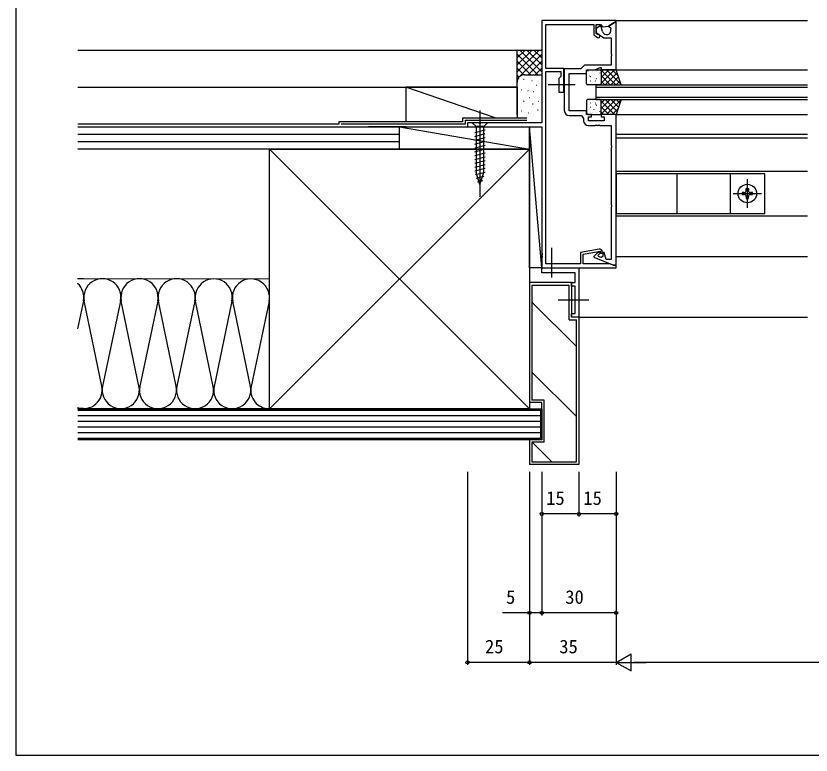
# Model space of a CAD drawing. Units: millimetres, scale not verified. Extents: x -437 to 438, y -681 to 679.
# Drawn here: x -436.8 to -115.6, y -681 to -382.2 of the extents above; entities that cross this region are included whole.
import ezdxf
from ezdxf.enums import TextEntityAlignment as Align

# ---------------------------------------------------------------- set-up
doc = ezdxf.new("R2010")
doc.units = ezdxf.units.MM
doc.header["$LTSCALE"] = 4
for name, color, linetype in [('0-2_YKK_11', 7, 'Continuous'), ('0-3_YKK_12', 2, 'Continuous'), ('0-4_YKK_13', 4, 'Continuous'), ('0-5_YKK_D', 6, 'Continuous'), ('0-6_YKK_ZWAK', 7, 'Continuous'), ('0-7_YSS_K', 3, 'Continuous'), ('0-8_YSS_KE', 3, 'Continuous')]:
    doc.layers.add(name, color=color, linetype=linetype)
doc.styles.add('ＭＳ ゴシック', font='')
doc.styles.get('ＭＳ ゴシック').set_extended_font_data('MS Gothic')

msp = doc.modelspace()

# ---------------------------------------------------------------- linework, layer by layer
at = {"layer": '0-2_YKK_11'}
for points in [[(-201.649, -389.714), (-201.883, -389.666), (-202.366, -389.328), (-202.366, -385.63), (-200.667, -385.63), (-199.866, -386.584), (-197.466, -386.29), (-194.366, -384.5), (-194.366, -384), (-224.366, -384), (-224.366, -425.37), (-248.908, -425.37), (-249.091, -425.49), (-249.641, -425.49), (-249.824, -425.37), (-254.366, -425.37), (-254.366, -427), (-224.366, -427), (-224.366, -478.042), (-224.246, -478.225), (-224.246, -478.775), (-224.366, -478.958), (-224.366, -479.042), (-224.246, -479.225), (-224.246, -479.775), (-224.366, -479.958), (-224.366, -484), (-194.366, -484), (-194.366, -483), (-195.366, -483), (-196.925, -482.37), (-207.666, -482.37), (-207.666, -478.559), (-200.666, -477.325), (-200.666, -478.1), (-199.866, -478.1), (-199.866, -477.7)], [(-194.376, -483.006), (-194.376, -422.006), (-200.376, -422.006), (-200.376, -423.006), (-199.176, -423.006), (-199.176, -424.606), (-205.576, -424.606), (-205.576, -423.006), (-204.376, -423.006), (-204.376, -422.006), (-206.376, -422.006), (-206.376, -420.506), (-213.376, -420.506), (-213.376, -405.506), (-206.376, -405.506), (-206.376, -404.006), (-203.021, -404.006), (-200.876, -403.006), (-200.376, -403.006), (-200.376, -404.006), (-194.376, -404.006), (-194.376, -384.737), (-194.576, -384.621), (-197.326, -386.209), (-197.326, -386.44), (-196.685, -386.81), (-196.486, -387.553)], [(-222.736, -482.37), (-222.736, -404.7), (-216.666, -404.7), (-216.666, -406.7), (-217.466, -407.5), (-217.466, -413), (-215.466, -413), (-215.466, -410.458), (-215.586, -410.275), (-215.586, -409.725), (-215.466, -409.542), (-215.466, -403.5), (-222.736, -403.5), (-222.736, -385.63), (-203.366, -385.63), (-203.366, -389.848), (-201.889, -390.882)], [(-199.867, -388.459), (-200.523, -386.008), (-202.376, -387.306), (-202.376, -388.905), (-199.376, -391.006), (-196.306, -391.006), (-196.306, -397.548), (-196.186, -397.731), (-196.186, -398.281), (-196.306, -398.464), (-196.306, -402.076), (-207.076, -402.076), (-208.576, -403.576), (-215.306, -403.576), (-215.306, -409.548), (-215.186, -409.731), (-215.186, -410.281), (-215.306, -410.464), (-215.306, -420.436)], [(-213.306, -422.436), (-208.376, -422.436), (-207.506, -423.678), (-207.506, -424.536)], [(-205.506, -426.536), (-202.835, -426.536), (-202.651, -426.416), (-202.101, -426.416), (-201.918, -426.536), (-201.835, -426.536), (-201.651, -426.416), (-201.101, -426.416), (-200.918, -426.536), (-196.306, -426.536), (-196.306, -434.548), (-196.186, -434.731), (-196.186, -435.281), (-196.306, -435.464), (-196.306, -458.548), (-196.186, -458.731), (-196.186, -459.281), (-196.306, -459.464), (-196.306, -480.606), (-198.426, -480.606), (-199.176, -477.806), (-199.676, -477.806), (-199.676, -479.429), (-200.382, -479.905), (-201.512, -479.448), (-201.619, -478.922), (-200.8, -478.103), (-201.031, -477.607), (-201.736, -477.936)], [(-201.274, -476.518), (-208.766, -477.839), (-208.766, -482.37), (-222.736, -482.37)], [(-202.304, -478.334), (-203.376, -479.406), (-203.376, -479.774), (-195.376, -483.006), (-194.376, -483.006)]]:
    msp.add_lwpolyline(points, dxfattribs=at)
msp.add_lwpolyline([(-209.366, -484), (-209.366, -504), (-212.366, -504), (-212.366, -502.5), (-210.866, -502.5), (-210.866, -491.5), (-212.366, -491.5), (-212.366, -490), (-210.866, -490), (-210.866, -486), (-224.366, -486), (-224.366, -484), (-210.866, -484)], close=True, dxfattribs=at)
for centre, radius, start, end in [((-198.176, -388.006), 1.75, 195, 15), ((-201.516, -390.35), 0.65, 235, 101.82645), ((-213.306, -420.436), 2, 180, 270), ((-205.506, -424.536), 2, 180, 270), ((-200.89, -479.748), 2, 115, 135), ((-201.066, -477.7), 1.2, 0, 100)]:
    msp.add_arc(centre, radius, start, end, dxfattribs=at)
at = {"layer": '0-3_YKK_12'}
for p, q in [((-194.366, -384), (-117.115, -384)), ((-194.366, -404), (-117.115, -404)), ((-202.366, -416), (-202.366, -410)), ((-202.366, -410), (-117.115, -410)), ((-202.366, -411), (-117.115, -411)), ((-202.366, -415), (-117.115, -415)), ((-202.366, -416), (-117.115, -416)), ((-194.366, -422), (-117.115, -422)), ((-194.366, -430), (-117.115, -430)), ((-194.366, -431.5), (-117.115, -431.5)), ((-194.366, -445), (-117.115, -445)), ((-194.366, -463), (-117.115, -463)), ((-194.366, -479.5), (-117.115, -479.5)), ((-209.366, -504), (-117.115, -504))]:
    msp.add_line(p, q, dxfattribs=at)
at = {"layer": '0-4_YKK_13'}
for p, q in [((-206.366, -409.5), (-206.366, -404.5)), ((-205.866, -404), (-200.866, -404)), ((-205.802, -404.444), (-205.826, -404.488)), ((-203.858, -404.636), (-203.946, -404.683)), ((-195.032, -404), (-200.366, -409.334)), ((-197.277, -404), (-200.366, -407.089)), ((-199.522, -404), (-200.366, -404.844)), ((-194.464, -410), (-200.366, -404.098)), ((-200.366, -404.5), (-200.366, -409.5)), ((-192.439, -409.78), (-198.219, -404)), ((-193.562, -406.412), (-195.974, -404)), ((-205.068, -406.469), (-205.092, -406.513)), ((-204.648, -406.783), (-204.656, -406.789)), ((-203.178, -405.878), (-203.202, -405.921)), ((-202.444, -407.902), (-202.468, -407.946)), ((-202.443, -404.808), (-202.451, -404.814)), ((-202.333, -407.526), (-202.421, -407.572)), ((-200.987, -405.235), (-201.011, -405.278)), ((-200.554, -407.311), (-200.578, -407.355)), ((-200.461, -406.627), (-200.468, -406.634)), ((-196.709, -410), (-200.366, -406.343)), ((-193.971, -405.185), (-198.787, -410)), ((-193.41, -406.868), (-196.541, -410)), ((-210.876, -410.006), (-221.876, -410.006)), ((-200.866, -410), (-205.866, -410)), ((-204.636, -408.545), (-204.66, -408.589)), ((-202.628, -408.569), (-202.636, -408.575)), ((-202.012, -409.979), (-202.023, -410)), ((-198.954, -410), (-200.366, -408.588)), ((-192.849, -408.552), (-194.296, -410)), ((-206.366, -416.5), (-206.366, -421.5)), ((-200.866, -416), (-205.866, -416)), ((-204.636, -417.454), (-204.66, -417.411)), ((-202.628, -417.431), (-202.636, -417.425)), ((-202.012, -416.021), (-202.023, -416)), ((-194.464, -416), (-200.366, -421.902)), ((-196.709, -416), (-200.366, -419.657)), ((-198.954, -416), (-200.366, -417.412)), ((-200.366, -421.5), (-200.366, -416.5)), ((-195.032, -422), (-200.366, -416.666)), ((-193.971, -420.815), (-198.787, -416)), ((-192.439, -416.22), (-198.219, -422)), ((-193.41, -419.132), (-196.541, -416)), ((-192.849, -417.448), (-194.296, -416)), ((-249.366, -420.37), (-249.366, -455.37)), ((-205.068, -419.531), (-205.092, -419.487)), ((-204.648, -419.217), (-204.656, -419.211)), ((-203.178, -420.122), (-203.202, -420.078)), ((-202.444, -418.098), (-202.468, -418.054)), ((-202.333, -418.474), (-202.421, -418.428)), ((-200.987, -420.765), (-201.011, -420.721)), ((-200.554, -418.689), (-200.578, -418.645)), ((-200.461, -419.373), (-200.468, -419.366)), ((-197.277, -422), (-200.366, -418.911)), ((-193.562, -419.588), (-195.974, -422)), ((-205.866, -422), (-200.866, -422)), ((-205.802, -421.556), (-205.826, -421.512)), ((-203.858, -421.364), (-203.946, -421.317)), ((-202.443, -421.192), (-202.451, -421.185)), ((-199.522, -422), (-200.366, -421.156)), ((-246.266, -425.37), (-252.466, -425.37)), ((-252.466, -425.37), (-250.916, -426.92)), ((-250.916, -426.92), (-250.916, -445.454)), ((-247.816, -426.92), (-250.916, -426.92)), ((-246.266, -425.37), (-247.816, -426.92)), ((-247.816, -445.454), (-247.816, -426.92)), ((-251.466, -429.346), (-247.266, -428.221)), ((-251.466, -430.899), (-247.266, -429.774)), ((-251.466, -432.452), (-247.266, -431.327)), ((-251.466, -434.005), (-247.266, -432.88)), ((-251.466, -435.558), (-247.266, -434.433)), ((-251.466, -437.111), (-247.266, -435.986)), ((-251.466, -438.664), (-247.266, -437.538)), ((-251.466, -440.217), (-247.266, -439.091)), ((-251.466, -441.77), (-247.266, -440.644)), ((-251.466, -443.323), (-247.266, -442.197)), ((-251.466, -444.876), (-247.266, -443.75)), ((-251.207, -446.359), (-247.266, -445.303)), ((-249.366, -450.37), (-250.916, -445.454)), ((-249.366, -450.37), (-247.816, -445.454)), ((-169.866, -446), (-169.866, -462)), ((-148.366, -446), (-148.366, -462)), ((-250.756, -447.791), (-247.72, -446.978)), ((-250.304, -449.223), (-248.254, -448.674)), ((-141.366, -459.75), (-141.366, -448.25)), ((-141.776, -451.95), (-141.776, -452.77)), ((-140.956, -452.77), (-140.956, -451.95)), ((-147.116, -454), (-135.616, -454)), ((-140.136, -454.41), (-139.316, -454.41)), ((-220.366, -487.943), (-220.366, -475.959)), ((-217.804, -497), (-205.433, -497))]:
    msp.add_line(p, q, dxfattribs=at)
for points in [[(-192.366, -410), (-194.366, -404), (-200.366, -404), (-200.366, -410)], [(-192.366, -416), (-194.366, -422), (-200.366, -422), (-200.366, -416)], [(-194.366, -462), (-134.366, -462), (-134.366, -446), (-194.366, -446)]]:
    msp.add_lwpolyline(points, close=True, dxfattribs=at)
for points in [[(-141.776, -452.77), (-141.776, -451.95), (-140.956, -451.95), (-140.956, -452.77)], [(-142.596, -453.59), (-143.416, -453.59), (-143.416, -454.41), (-142.596, -454.41)], [(-141.776, -455.23), (-141.776, -456.05), (-140.956, -456.05), (-140.956, -455.23)], [(-139.316, -454.41), (-139.316, -453.59), (-140.136, -453.59)]]:
    msp.add_lwpolyline(points, dxfattribs=at)
msp.add_circle((-141.366, -454), 3.75, dxfattribs=at)
for centre, radius, start, end in [((-205.866, -404.5), 0.5, 90, 180), ((-200.866, -404.5), 0.5, 0, 90), ((-205.866, -409.5), 0.5, 180, 270), ((-200.866, -409.5), 0.5, 270, 0), ((-205.866, -416.5), 0.5, 90, 180), ((-200.866, -416.5), 0.5, 0, 90), ((-205.866, -421.5), 0.5, 180, 270), ((-200.866, -421.5), 0.5, 270, 0), ((-142.596, -452.77), 0.82, 270, 0), ((-140.136, -452.77), 0.82, 180, 270), ((-142.596, -455.23), 0.82, 0, 90), ((-140.136, -455.23), 0.82, 90, 180)]:
    msp.add_arc(centre, radius, start, end, dxfattribs=at)
at = {"layer": '0-5_YKK_D'}
for p, q in [((-254.366, -566.5), (-254.366, -644.5)), ((-229.366, -566.5), (-229.366, -624.5)), ((-229.366, -566.5), (-229.366, -644.5)), ((-229.366, -566.5), (-229.366, -644.5)), ((-224.366, -566.5), (-224.366, -624.5)), ((-224.366, -566.5), (-224.366, -584.5)), ((-224.366, -566.5), (-224.366, -624.5)), ((-209.366, -566.5), (-209.366, -584.5)), ((-209.366, -566.5), (-209.366, -584.5)), ((-194.366, -566.5), (-194.366, -644.5)), ((-194.366, -566.5), (-194.366, -624.5)), ((-194.366, -566.5), (-194.366, -584.5)), ((-194.366, -566.5), (-194.366, -644.5)), ((-209.366, -583.5), (-224.366, -583.5)), ((-194.366, -583.5), (-209.366, -583.5)), ((-194.366, -623.5), (-224.366, -623.5)), ((-194.366, -643.5), (-188.304, -640)), ((-188.304, -647), (-188.304, -640)), ((-229.366, -643.5), (-254.366, -643.5)), ((-194.366, -643.5), (-229.366, -643.5)), ((-194.366, -643.5), (-188.304, -647)), ((-194.366, -643.5), (-182.241, -643.5)), ((148.634, -643.5), (-187.366, -643.5))]:
    msp.add_line(p, q, dxfattribs=at)
msp.add_lwpolyline([(-224.366, -623.5), (-229.366, -623.5), (-240.263, -623.5)], dxfattribs=at)
for centre in [(-224.366, -583.5), (-209.366, -583.5), (-209.366, -583.5), (-194.366, -583.5), (-229.366, -623.5), (-224.366, -623.5), (-224.366, -623.5), (-194.366, -623.5), (-254.366, -643.5), (-229.366, -643.5), (-229.366, -643.5)]:
    msp.add_circle(centre, 0.637, dxfattribs=at)
at = {"layer": '0-6_YKK_ZWAK'}
msp.add_line((-436.8, 644), (-436.8, -681), dxfattribs=at)
msp.add_lwpolyline([(-436.8, -681), (438.2, -681), (438.2, 644)], dxfattribs=at)
at = {"layer": '0-7_YSS_K'}
for p, q in [((-234.366, -396), (-224.366, -396)), ((-234.366, -412), (-234.366, -396)), ((-225.508, -396), (-234.366, -404.858)), ((-228.337, -396), (-234.366, -402.029)), ((-231.165, -396), (-234.366, -399.201)), ((-233.993, -396), (-234.366, -396.373)), ((-224.366, -397.686), (-234.366, -407.686)), ((-226.052, -406), (-234.366, -397.686)), ((-224.366, -404.858), (-233.224, -396)), ((-224.366, -402.029), (-230.395, -396)), ((-224.366, -399.201), (-227.567, -396)), ((-224.366, -396.373), (-224.739, -396)), ((-228.881, -406), (-234.366, -400.515)), ((-224.366, -400.515), (-229.851, -406)), ((-231.691, -406.018), (-234.366, -403.343)), ((-224.366, -403.343), (-227.041, -406.018)), ((-233.571, -406.966), (-234.366, -406.172)), ((-231.561, -407.828), (-231.761, -407.828)), ((-231.366, -406), (-224.366, -406)), ((-243.287, -423.37), (-279.366, -411)), ((-279.366, -411), (-279.366, -425)), ((-234.366, -411), (-279.366, -411)), ((-234.366, -422.37), (-234.366, -409)), ((-234.366, -411), (-234.366, -423.37)), ((-228.223, -408.495), (-228.423, -408.495)), ((-226.367, -410.326), (-226.567, -410.326)), ((-232.562, -412.167), (-232.762, -412.167)), ((-229.892, -412.501), (-230.092, -412.501)), ((-227.555, -412.835), (-227.755, -412.835)), ((-231.561, -416.841), (-231.761, -416.841)), ((-229.289, -415.294), (-229.489, -415.294)), ((-225.582, -416.755), (-225.782, -416.755)), ((-232.562, -420.682), (-232.762, -420.682)), ((-227.889, -417.842), (-228.089, -417.842)), ((-225.886, -420.349), (-226.086, -420.349)), ((-229.558, -421.514), (-229.758, -421.514)), ((-411.8, -427), (-281.866, -427)), ((-279.366, -427), (-294.366, -427)), ((-281.866, -436), (-281.866, -427)), ((-281.866, -427), (-229.366, -436)), ((-224.666, -425.37), (-231.366, -425.37)), ((-224.366, -484), (-229.366, -427)), ((-411.8, -430), (-281.866, -430)), ((-411.8, -433), (-281.866, -433)), ((-334.294, -436), (-411.8, -435.894)), ((-334.366, -436), (-411.8, -436)), ((-281.866, -436), (-411.8, -436)), ((-229.366, -541), (-334.366, -436)), ((-229.366, -436), (-334.366, -541)), ((-411.872, -488.394), (-334.366, -488.5)), ((-411.872, -488.394), (-409.366, -488.397)), ((-228.366, -491), (-228.366, -537.5)), ((-228.366, -491), (-213.366, -491)), ((-213.366, -505), (-213.366, -491)), ((-409.536, -497.428), (-411.9, -508.682)), ((-409.536, -497.428), (-411.9, -508.682)), ((-402.084, -531.876), (-409.22, -497.429)), ((-394.536, -497.449), (-401.767, -531.876)), ((-387.084, -531.896), (-394.22, -497.45)), ((-379.536, -497.47), (-386.767, -531.897)), ((-372.084, -531.917), (-379.22, -497.47)), ((-364.536, -497.49), (-371.767, -531.917)), ((-357.084, -531.937), (-364.22, -497.491)), ((-349.536, -497.511), (-356.767, -531.938)), ((-342.084, -531.958), (-349.22, -497.511)), ((-334.536, -497.532), (-341.767, -531.958)), ((-228.366, -497.863), (-210.366, -515.863)), ((-213.366, -505), (-210.366, -505)), ((-210.366, -562.5), (-210.366, -505)), ((-228.366, -526.147), (-210.366, -544.147)), ((-223.366, -537.5), (-228.366, -537.5)), ((-223.366, -554.5), (-223.366, -537.5)), ((-334.438, -541), (-411.944, -540.894)), ((-409.438, -540.897), (-411.944, -540.894)), ((-334.366, -541), (-411.8, -541)), ((-224.866, -543.8), (-411.8, -543.8)), ((-224.866, -546.1), (-411.8, -546.1)), ((-224.866, -548.4), (-411.8, -548.4)), ((-224.866, -550.7), (-411.8, -550.7)), ((-228.366, -554.5), (-228.366, -562.5)), ((-223.366, -554.5), (-228.366, -554.5)), ((-220.298, -562.5), (-228.298, -554.5)), ((-228.366, -562.5), (-210.366, -562.5))]:
    msp.add_line(p, q, dxfattribs=at)
for points in [[(-281.866, -436), (-281.866, -427), (-229.366, -427), (-229.366, -436)], [(-229.366, -484), (-229.366, -427), (-224.366, -427), (-224.366, -484)]]:
    msp.add_lwpolyline(points, close=True, dxfattribs=at)
for points in [[(-411.8, -541), (-224.366, -541), (-224.366, -553.5), (-411.8, -553.5)], [(-411.8, -541.5), (-224.866, -541.5), (-224.866, -553), (-411.8, -553)]]:
    msp.add_lwpolyline(points, dxfattribs=at)
for centre, radius, start, end in [((-231.366, -409), 3, 90, 180), ((-231.366, -422.37), 3, 180, 199.47135), ((-416.876, -495.887), 7.5, 348.13771, 48.17677), ((-416.876, -495.887), 7.5, 348.13771, 48.17677), ((-401.876, -495.907), 7.5, 348.13771, 191.70478), ((-386.876, -495.928), 7.5, 348.13771, 191.70478), ((-371.876, -495.949), 7.5, 348.13771, 191.70478), ((-356.876, -495.969), 7.5, 348.13771, 191.70478), ((-341.876, -495.99), 7.5, 348.13771, 191.70478), ((-409.428, -533.397), 7.5, 250.39791, 11.70478), ((-394.428, -533.418), 7.5, 168.13771, 11.70478), ((-379.428, -533.438), 7.5, 168.13771, 11.70478), ((-364.428, -533.459), 7.5, 168.13771, 11.70478), ((-349.428, -533.48), 7.5, 168.13771, 11.70478), ((-334.428, -533.5), 7.5, 168.13771, 269.92124), ((-409.428, -533.397), 7.5, 250.39791, 269.92124)]:
    msp.add_arc(centre, radius, start, end, dxfattribs=at)
at = {"layer": '0-8_YSS_KE'}
for p, q in [((-411.8, -396), (-234.366, -396)), ((-256.366, -423.37), (-230.366, -423.37)), ((-306.366, -426), (-411.8, -426)), ((-306.366, -425), (-306.366, -426)), ((-255.366, -424.37), (-230.366, -424.37)), ((-229.366, -490), (-229.366, -538.5)), ((-212.366, -490), (-229.366, -490)), ((-212.366, -490), (-212.366, -504)), ((-209.366, -504), (-212.366, -504)), ((-209.366, -504), (-209.366, -563.5)), ((-224.366, -538.5), (-229.366, -538.5)), ((-224.366, -553.5), (-224.366, -538.5)), ((-229.366, -553.5), (-229.366, -563.5)), ((-224.366, -553.5), (-229.366, -553.5)), ((-209.366, -563.5), (-229.366, -563.5))]:
    msp.add_line(p, q, dxfattribs=at)
for points in [[(-411.8, -411), (-234.366, -411), (-234.366, -396)], [(-256.366, -423.37), (-256.366, -425), (-306.366, -425)], [(-255.366, -424.37), (-255.366, -426), (-305.366, -426)]]:
    msp.add_lwpolyline(points, dxfattribs=at)
msp.add_lwpolyline([(-334.366, -541), (-334.366, -436), (-229.366, -436), (-229.366, -541)], close=True, dxfattribs=at)

# ---------------------------------------------------------------- texts
at = {"layer": '0-5_YKK_D', "style": 'ＭＳ ゴシック'}
for s, p in [('15', (-222.619, -581.5)), ('15', (-207.619, -581.5)), ('5', (-238.817, -621.5)), ('30', (-214.906, -621.5)), ('25', (-247.321, -641.5)), ('35', (-217.321, -641.5))]:
    msp.add_text(s, height=5.499, dxfattribs=at).set_placement(p, align=Align.BOTTOM_LEFT)

doc.saveas('drawing.dxf')
